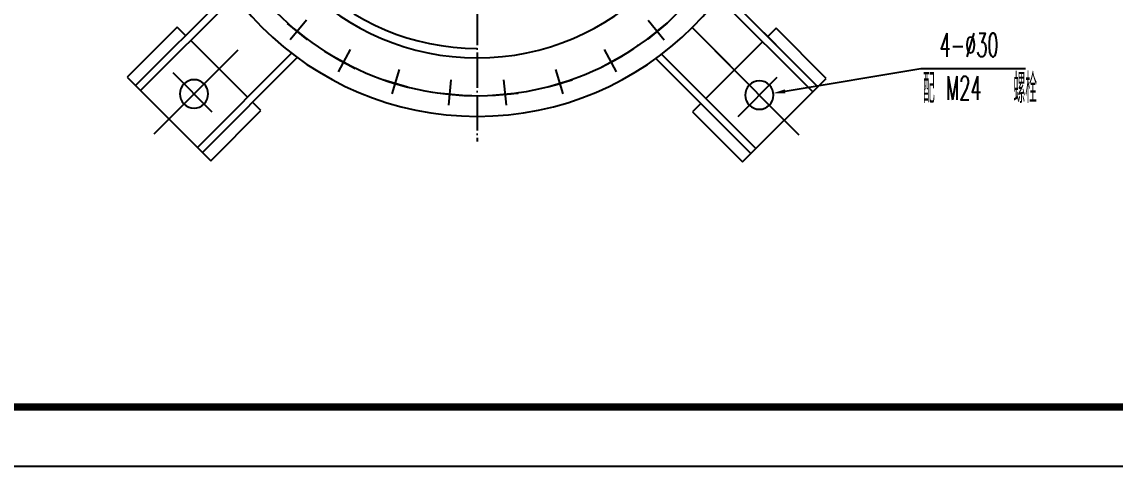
# Model space of a CAD drawing. Header units: millimetres. Extents: x 883 to 5635, y 546 to 4751.
# Drawn here: x 1352 to 2276, y 546 to 921 of the extents above; entities that cross this region are included whole.
import ezdxf
from ezdxf.enums import TextEntityAlignment as Align

# ---------------------------------------------------------------- set-up
doc = ezdxf.new("R2010")
doc.units = ezdxf.units.MM
doc.linetypes.add('DASHDOT-M', pattern=[36, 30, -3, 0, -3])
for name, color, linetype in [('1轮廓实线层', 1, 'Continuous'), ('2', 1, 'Continuous'), ('6', 2, 'Continuous')]:
    doc.layers.add(name, color=color, linetype=linetype)
doc.styles.get("Standard").update_dxf_attribs({"font": 'txt', "bigfont": 'gbcbig.shx'})

msp = doc.modelspace()

# ---------------------------------------------------------------- linework, layer by layer
at = {"color": 0}
for p, q in [((1996.88, 862.83), (2111.76, 882.02)), ((2111.76, 882.02), (2200.31, 882.02))]:
    msp.add_line(p, q, dxfattribs=at)
msp.add_point((1872.52, 901.51))
msp.add_solid([(1997.16, 861.18), (1996.61, 864.47), (1987.02, 861.18)], dxfattribs=at)
at = {"layer": '1轮廓实线层'}
for p, q in [((1447.63, 867.64), (1528.05, 948.06)), ((1451.87, 863.39), (1531.66, 943.19)), ((2024.62, 866.65), (1944.36, 946.92)), ((2020.38, 862.41), (1940.72, 942.07)), ((1482.98, 917.13), (1440.55, 874.71)), ((1490.05, 910.06), (1482.98, 917.13)), ((1592.93, 906.52), (1576.2, 920.25)), ((1592.17, 923.06), (1578.52, 906.43)), ((1897.44, 920.58), (1880.71, 906.85)), ((1881.07, 923.06), (1894.72, 906.43)), ((1888.87, 913.55), (1897.44, 920.58)), ((1989.27, 916.15), (1982.2, 909.08)), ((2031.7, 873.72), (1989.27, 916.15)), ((1584.36, 913.55), (1592.93, 906.52)), ((1542.38, 857.74), (1494.29, 905.82)), ((1629.28, 898.26), (1619.14, 879.28)), ((1843.95, 898.26), (1854.1, 879.28)), ((1977.96, 904.83), (1929.87, 856.75)), ((1499.95, 815.31), (1579.62, 894.97)), ((1504.19, 811.07), (1584.46, 891.34)), ((1633.25, 882.19), (1614.17, 892.39)), ((1859.52, 892.64), (1840.44, 882.43)), ((1849.75, 887.41), (1859.52, 892.64)), ((1968.06, 810.08), (1887.63, 890.51)), ((1972.3, 814.32), (1892.5, 894.12)), ((1623.48, 887.41), (1633.25, 882.19)), ((1670.52, 881.18), (1664.27, 860.59)), ((1802.72, 881.18), (1808.96, 860.59)), ((1440.55, 874.71), (1511.27, 804)), ((1677.55, 866.19), (1656.84, 872.47)), ((1666.95, 869.41), (1677.55, 866.19)), ((1714.3, 872.47), (1712.19, 851.06)), ((1758.94, 872.47), (1761.05, 851.06)), ((1816.89, 872.62), (1796.18, 866.34)), ((1806.29, 869.41), (1816.89, 872.62)), ((1960.99, 803.01), (2031.7, 873.72)), ((1724.12, 859.14), (1702.58, 861.27)), ((1713.09, 860.23), (1724.12, 859.14)), ((1771.17, 861.32), (1749.63, 859.19)), ((1760.14, 860.23), (1771.17, 861.32)), ((1553.69, 846.42), (1546.62, 853.49)), ((1925.63, 852.51), (1918.56, 845.44)), ((1511.27, 804), (1553.69, 846.42)), ((1918.56, 845.44), (1960.99, 803.01))]:
    msp.add_line(p, q, dxfattribs=at)
for centre, radius, start, end in [((1736.62, 1099.07), 257.5, 180, 0), ((1736.62, 1099.07), 257.5, 180, 0), ((1736.62, 1099.07), 208, 180, 0), ((1736.62, 1099.07), 200, 180, 270), ((1497.12, 860.56), 12, 45, 225), ((1497.12, 860.56), 12, 225, 45), ((1975.13, 859.58), 12, 315, 135), ((1975.13, 859.58), 12, 135, 315)]:
    msp.add_arc(centre, radius, start, end, dxfattribs=at)
at = {"layer": '2', "linetype": 'DASHDOT-M'}
msp.add_line((1736.62, 1509.37), (1736.62, 820.38), dxfattribs=at)
at = {"layer": '2'}
for p, q in [((1989.27, 902.01), (1948, 943.28)), ((1918.29, 916.59), (1950.11, 884.77)), ((1463.37, 826.81), (1534.43, 897.87)), ((2008.88, 825.82), (1937.83, 896.88)), ((1479.08, 878.6), (1512.15, 845.54)), ((1957.09, 841.54), (1990.15, 874.6))]:
    msp.add_line(p, q, dxfattribs=at)
msp.add_arc((1736.62, 1099.07), 240, 218.4994, 319.27048, dxfattribs=at)
at = {"layer": '6'}
msp.add_line((882.54, 545.86), (3852.54, 545.86), dxfattribs=at)
at = {"layer": '6', "const_width": 6.02}
msp.add_lwpolyline([(1007.54, 595.86), (3802.54, 595.86), (3802.54, 4700.86), (1007.54, 4700.86)], close=True, dxfattribs=at)

# ---------------------------------------------------------------- texts
at = {"color": 0, "width": 0.55}
msp.add_text('4-%%C30', height=20, dxfattribs=at).set_placement((2152.39, 902.02), align=Align.MIDDLE_CENTER)
at = {"width": 0.55}
for s, height, p in [('配     螺栓', 25, (2113.56, 852.8)), ('M24', 20, (2132.8, 855.48))]:
    msp.add_text(s, height=height, dxfattribs=at).set_placement(p)

doc.saveas('drawing.dxf')
